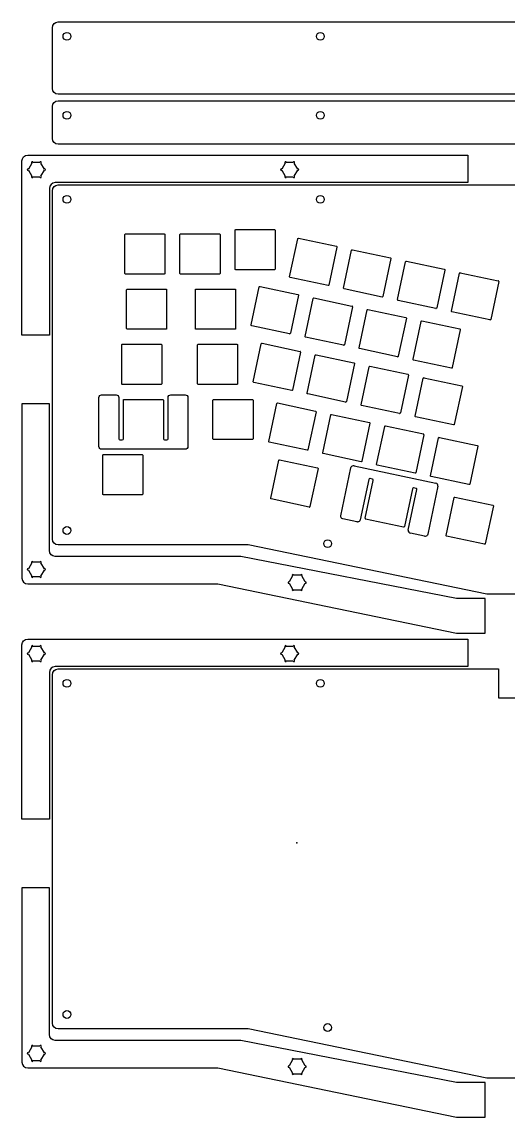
# Model space of a CAD drawing. Header units: centimetres. Extents: x -9.5 to 28.5, y -9.5 to 28.4.
# Drawn here: x -9.5 to 7.3, y -9.48 to 28.36 of the extents above; entities that cross this region are included whole.
import ezdxf

# ---------------------------------------------------------------- set-up
doc = ezdxf.new("R2010")
doc.units = ezdxf.units.CM
doc.header["$MEASUREMENT"] = 0
doc.layers.add('arisu_lopro_case_P2 v4_arisu_lopro_case_P2_ponoko', color=7, linetype='Continuous')

msp = doc.modelspace()

# ---------------------------------------------------------------- linework, layer by layer
at = {"layer": 'arisu_lopro_case_P2 v4_arisu_lopro_case_P2_ponoko'}
for p, q in [((-8.444, 26.056), (-8.444, 28.156)), ((-8.244, 28.356), (27.265, 28.356)), ((27.265, 25.856), (-8.244, 25.856)), ((-8.444, 24.331), (-8.444, 25.431)), ((-8.244, 25.631), (27.265, 25.631)), ((27.265, 24.131), (-8.244, 24.131)), ((-9.499, 17.536), (-9.499, 23.553)), ((-9.299, 23.753), (5.91, 23.753)), ((-9.156, 23.482), (-9.276, 23.275)), ((-8.88, 23.503), (-9.119, 23.503)), ((-8.723, 23.275), (-8.843, 23.482)), ((-0.403, 23.482), (-0.522, 23.275)), ((-0.127, 23.503), (-0.365, 23.503)), ((0.03, 23.275), (-0.089, 23.482)), ((5.91, 23.753), (5.91, 22.803)), ((-9.276, 23.232), (-9.156, 23.025)), ((-8.843, 23.025), (-8.723, 23.232)), ((-0.522, 23.232), (-0.403, 23.025)), ((-0.089, 23.025), (0.03, 23.232)), ((-9.119, 23.003), (-8.88, 23.003)), ((5.91, 22.803), (-8.35, 22.803)), ((-8.244, 22.725), (27.265, 22.725)), ((-0.365, 23.003), (-0.127, 23.003)), ((-8.55, 22.603), (-8.55, 17.536)), ((-8.444, 10.489), (-8.444, 22.525)), ((-5.944, 19.668), (-5.944, 21.008)), ((-5.921, 21.03), (-4.581, 21.03)), ((-4.559, 21.008), (-4.559, 19.668)), ((-4.039, 19.668), (-4.039, 21.008)), ((-4.016, 21.03), (-2.676, 21.03)), ((-2.654, 21.008), (-2.654, 19.668)), ((-2.134, 19.818), (-2.134, 21.158)), ((-2.111, 21.18), (-0.771, 21.18)), ((-0.749, 21.158), (-0.749, 19.818)), ((-0.249, 19.554), (0.03, 20.865)), ((0.056, 20.882), (1.367, 20.604)), ((1.384, 20.577), (1.106, 19.266)), ((1.615, 19.158), (1.893, 20.469)), ((1.92, 20.486), (3.231, 20.208)), ((3.248, 20.181), (2.969, 18.87)), ((3.478, 18.762), (3.757, 20.073)), ((3.783, 20.09), (5.094, 19.812)), ((-0.771, 19.795), (-2.111, 19.795)), ((5.111, 19.785), (4.833, 18.474)), ((5.341, 18.366), (5.62, 19.677)), ((5.647, 19.694), (6.957, 19.416)), ((-4.581, 19.645), (-5.921, 19.645)), ((-2.676, 19.645), (-4.016, 19.645)), ((1.079, 19.249), (-0.231, 19.528)), ((6.975, 19.389), (6.696, 18.078)), ((-5.884, 17.763), (-5.884, 19.103)), ((-5.861, 19.125), (-4.521, 19.125)), ((-4.499, 19.103), (-4.499, 17.763)), ((-3.503, 17.763), (-3.503, 19.103)), ((-3.48, 19.125), (-2.14, 19.125)), ((-2.118, 19.103), (-2.118, 17.763)), ((-1.577, 17.889), (-1.298, 19.2)), ((-1.271, 19.217), (0.039, 18.938)), ((2.943, 18.853), (1.632, 19.132)), ((0.057, 18.912), (-0.222, 17.601)), ((0.287, 17.493), (0.565, 18.804)), ((0.592, 18.821), (1.903, 18.542)), ((4.806, 18.457), (3.495, 18.736)), ((1.92, 18.516), (1.642, 17.205)), ((2.15, 17.097), (2.429, 18.408)), ((2.455, 18.425), (3.766, 18.146)), ((6.669, 18.061), (5.359, 18.339)), ((-0.249, 17.584), (-1.559, 17.862)), ((3.783, 18.12), (3.505, 16.809)), ((4.014, 16.701), (4.292, 18.012)), ((4.319, 18.029), (5.63, 17.75)), ((-8.55, 17.536), (-9.499, 17.536)), ((-4.521, 17.74), (-5.861, 17.74)), ((-2.14, 17.74), (-3.48, 17.74)), ((1.615, 17.188), (0.304, 17.466)), ((5.647, 17.724), (5.368, 16.413)), ((-6.052, 15.858), (-6.052, 17.198)), ((-6.03, 17.22), (-4.69, 17.22)), ((-4.667, 17.198), (-4.667, 15.858)), ((-3.433, 15.858), (-3.433, 17.198)), ((-3.41, 17.22), (-2.07, 17.22)), ((-2.048, 17.198), (-2.048, 15.858)), ((-1.507, 15.927), (-1.228, 17.237)), ((-1.202, 17.255), (0.109, 16.976)), ((3.478, 16.792), (2.167, 17.07)), ((0.127, 16.949), (-0.152, 15.639)), ((0.357, 15.531), (0.635, 16.841)), ((0.662, 16.859), (1.973, 16.58)), ((5.342, 16.396), (4.031, 16.674)), ((1.99, 16.553), (1.711, 15.243)), ((2.22, 15.134), (2.499, 16.445)), ((2.525, 16.463), (3.836, 16.184)), ((-0.179, 15.621), (-1.489, 15.9)), ((3.853, 16.157), (3.575, 14.847)), ((4.083, 14.738), (4.362, 16.049)), ((4.389, 16.066), (5.699, 15.788)), ((-4.69, 15.835), (-6.03, 15.835)), ((-2.07, 15.835), (-3.41, 15.835)), ((5.717, 15.761), (5.438, 14.45)), ((-9.499, 15.161), (-9.499, 9.143)), ((-8.55, 15.161), (-9.499, 15.161)), ((-8.55, 10.093), (-8.55, 15.161)), ((-6.837, 13.687), (-6.837, 15.381)), ((-6.745, 15.474), (-6.245, 15.474)), ((-6.152, 15.381), (-6.152, 13.953)), ((-5.993, 13.953), (-5.993, 15.293)), ((-5.971, 15.315), (-4.631, 15.315)), ((-4.608, 15.293), (-4.608, 13.953)), ((-4.449, 13.953), (-4.449, 15.381)), ((-4.357, 15.474), (-3.857, 15.474)), ((-3.764, 15.381), (-3.764, 13.687)), ((-2.898, 13.953), (-2.898, 15.293)), ((-2.875, 15.315), (-1.535, 15.315)), ((-1.513, 15.293), (-1.513, 13.953)), ((-0.971, 13.865), (-0.693, 15.176)), ((-0.666, 15.193), (0.645, 14.915)), ((1.685, 15.225), (0.374, 15.504)), ((0.662, 14.888), (0.384, 13.577)), ((0.892, 13.469), (1.171, 14.78)), ((1.197, 14.797), (2.508, 14.519)), ((3.548, 14.829), (2.237, 15.108)), ((2.525, 14.492), (2.247, 13.181)), ((2.756, 13.073), (3.034, 14.384)), ((3.061, 14.401), (4.372, 14.123)), ((5.411, 14.433), (4.101, 14.712)), ((4.389, 14.096), (4.11, 12.785)), ((4.924, 14.005), (6.235, 13.726)), ((-6.115, 13.915), (-6.031, 13.915)), ((-4.571, 13.915), (-4.487, 13.915)), ((-1.535, 13.93), (-2.875, 13.93)), ((0.357, 13.56), (-0.954, 13.839)), ((4.619, 12.677), (4.897, 13.988)), ((6.252, 13.7), (5.974, 12.389)), ((-3.857, 13.595), (-6.745, 13.595)), ((-6.707, 12.048), (-6.707, 13.388)), ((-6.684, 13.41), (-5.344, 13.41)), ((-5.322, 13.388), (-5.322, 12.048)), ((2.22, 13.164), (0.909, 13.442)), ((-0.901, 11.903), (-0.623, 13.214)), ((-0.596, 13.231), (0.715, 12.952)), ((0.732, 12.926), (0.453, 11.615)), ((1.516, 11.299), (1.868, 12.956)), ((1.978, 13.027), (4.802, 12.426)), ((4.084, 12.768), (2.773, 13.046)), ((2.483, 12.553), (2.186, 11.156)), ((2.359, 11.21), (2.638, 12.52)), ((2.609, 12.565), (2.527, 12.582)), ((5.947, 12.372), (4.636, 12.65)), ((3.993, 12.232), (3.714, 10.922)), ((3.851, 10.802), (4.148, 12.199)), ((4.119, 12.244), (4.037, 12.261)), ((4.873, 12.317), (4.521, 10.66)), ((-5.344, 12.025), (-6.684, 12.025)), ((0.427, 11.598), (-0.884, 11.876)), ((5.155, 10.616), (5.433, 11.926)), ((5.46, 11.944), (6.771, 11.665)), ((6.788, 11.638), (6.509, 10.328)), ((2.076, 11.085), (1.587, 11.189)), ((2.095, 11.083), (2.095, 11.083)), ((3.688, 10.904), (2.377, 11.183)), ((4.411, 10.589), (3.922, 10.692)), ((-1.68, 10.289), (-8.244, 10.289)), ((6.566, 8.589), (-1.68, 10.289)), ((6.483, 10.31), (5.172, 10.589)), ((-1.936, 9.893), (-8.35, 9.893)), ((5.51, 8.441), (-1.936, 9.893)), ((-9.156, 9.672), (-9.276, 9.464)), ((-8.88, 9.693), (-9.119, 9.693)), ((-8.723, 9.464), (-8.843, 9.672)), ((-9.276, 9.422), (-9.156, 9.214)), ((-9.119, 9.193), (-8.88, 9.193)), ((-8.843, 9.214), (-8.723, 9.422)), ((-0.146, 9.218), (-0.266, 9.01)), ((0.13, 9.239), (-0.109, 9.239)), ((0.287, 9.01), (0.167, 9.218)), ((-9.299, 8.943), (-2.736, 8.943)), ((-2.736, 8.943), (5.51, 7.243)), ((-0.266, 8.968), (-0.146, 8.76)), ((-0.109, 8.739), (0.13, 8.739)), ((0.167, 8.76), (0.287, 8.968)), ((6.51, 8.441), (5.51, 8.441)), ((6.51, 7.243), (6.51, 8.441)), ((8.566, 8.589), (6.566, 8.589)), ((5.51, 7.243), (6.51, 7.243)), ((-9.499, 0.817), (-9.499, 6.835)), ((-9.299, 7.035), (5.91, 7.035)), ((5.91, 7.035), (5.91, 6.085)), ((-9.156, 6.764), (-9.276, 6.557)), ((-9.276, 6.514), (-9.156, 6.307)), ((-8.88, 6.785), (-9.119, 6.785)), ((-8.723, 6.557), (-8.843, 6.764)), ((-8.843, 6.307), (-8.723, 6.514)), ((-0.403, 6.764), (-0.522, 6.557)), ((-0.522, 6.514), (-0.403, 6.307)), ((-0.127, 6.785), (-0.365, 6.785)), ((0.03, 6.557), (-0.089, 6.764)), ((-0.089, 6.307), (0.03, 6.514)), ((-9.119, 6.285), (-8.88, 6.285)), ((5.91, 6.085), (-8.35, 6.085)), ((-0.365, 6.285), (-0.127, 6.285)), ((-8.55, 5.885), (-8.55, 0.817)), ((-8.444, -6.229), (-8.444, 5.807)), ((-8.244, 6.007), (6.966, 6.007)), ((6.966, 6.007), (6.966, 5.007)), ((6.966, 5.007), (8.166, 5.007)), ((-8.55, 0.817), (-9.499, 0.817)), ((-9.499, -1.557), (-9.499, -7.575)), ((-8.55, -1.557), (-9.499, -1.557)), ((-8.55, -6.625), (-8.55, -1.557)), ((-1.68, -6.429), (-8.244, -6.429)), ((6.566, -8.129), (-1.68, -6.429)), ((-9.156, -7.047), (-9.276, -7.254)), ((-8.88, -7.025), (-9.119, -7.025)), ((-8.723, -7.254), (-8.843, -7.047)), ((-1.936, -6.825), (-8.35, -6.825)), ((5.51, -8.277), (-1.936, -6.825)), ((-9.276, -7.297), (-9.156, -7.504)), ((-9.119, -7.525), (-8.88, -7.525)), ((-8.843, -7.504), (-8.723, -7.297)), ((-0.146, -7.5), (-0.266, -7.708)), ((0.13, -7.479), (-0.109, -7.479)), ((0.287, -7.708), (0.167, -7.5)), ((-9.299, -7.775), (-2.736, -7.775)), ((-2.736, -7.775), (5.51, -9.475)), ((-0.266, -7.75), (-0.146, -7.958)), ((0.167, -7.958), (0.287, -7.75)), ((-0.109, -7.979), (0.13, -7.979)), ((6.51, -8.277), (5.51, -8.277)), ((6.51, -9.475), (6.51, -8.277)), ((8.566, -8.129), (6.566, -8.129)), ((5.51, -9.475), (6.51, -9.475))]:
    msp.add_line(p, q, dxfattribs=at)
for centre, major_axis, ratio, start_param, end_param in [((6.95, 19.389), (0.0155, 0.0232), 0.890365, 5.917113, 6.626308), ((6.948, 19.393), (0.0263, 0.0046), 0.909501, 5.932123, 6.655042), ((1.081, 19.26), (0.0158, -0.0043), 0.688153, 4.793, 5.086128), ((1.896, 18.517), (0.0143, 0.023), 0.904441, 5.882833, 6.601079), ((2.944, 18.864), (0.0158, -0.0043), 0.688153, 4.793, 5.086128), ((3.504, 18.758), (0.0265, 0.0034), 0.91025, 2.829837, 3.552719), ((3.502, 18.761), (0.0144, 0.0222), 0.916595, 2.753393, 3.480305), ((1.894, 18.52), (0.0268, 0.0041), 0.903545, 5.954516, 6.671758), ((4.808, 18.468), (0.0158, -0.0043), 0.688153, 4.793, 5.086128), ((6.671, 18.072), (0.0158, -0.0043), 0.688153, 4.793, 5.086128), ((-0.247, 17.595), (0.0158, -0.0043), 0.688153, 4.793, 5.086128), ((1.616, 17.199), (0.0158, -0.0043), 0.688153, 4.793, 5.086128), ((0.103, 16.951), (0.0138, 0.0221), 0.923706, 5.878982, 6.610581), ((0.1, 16.954), (0.0265, 0.0034), 0.91025, 5.971429, 6.694311), ((3.48, 16.803), (0.0158, -0.0043), 0.688153, 4.793, 5.086128), ((5.343, 16.407), (0.0158, -0.0043), 0.688153, 4.793, 5.086128), ((3.829, 16.158), (0.0155, 0.0223), 0.902281, 5.930509, 6.648395), ((3.827, 16.161), (0.0263, 0.0046), 0.909501, 5.932123, 6.655042), ((-0.18, 15.659), (-0.0123, 0.0376), 0.708283, 2.753017, 2.914002), ((1.686, 15.236), (0.0158, -0.0043), 0.688153, 4.793, 5.086128), ((3.55, 14.84), (0.0158, -0.0043), 0.688153, 4.793, 5.086128), ((5.413, 14.444), (0.0158, -0.0043), 0.688153, 4.793, 5.086128), ((4.364, 14.097), (0.0155, 0.0223), 0.902281, 5.930509, 6.648395), ((4.363, 14.1), (0.0263, 0.0046), 0.909501, 5.932123, 6.655042), ((0.358, 13.571), (0.0158, -0.0043), 0.688153, 4.793, 5.086128), ((2.222, 13.175), (0.0158, -0.0043), 0.688153, 4.793, 5.086128), ((4.085, 12.779), (0.0158, -0.0043), 0.688153, 4.793, 5.086128), ((4.772, 12.32), (0.0632, 0.0918), 0.904768, 5.925066, 6.642736), ((4.764, 12.333), (0.11, 0.02), 0.903662, 5.926348, 6.643724), ((5.949, 12.383), (0.0158, -0.0043), 0.688153, 4.793, 5.086128), ((0.428, 11.609), (0.0158, -0.0043), 0.688153, 4.793, 5.086128), ((2.09, 11.147), (0.0756, -0.0155), 0.826119, 4.702126, 4.955242), ((2.386, 11.206), (0.0268, 0.0041), 0.903545, 2.812923, 3.530166), ((2.384, 11.208), (0.0144, 0.0222), 0.916595, 2.753393, 3.480305), ((3.96, 10.786), (0.11, 0.02), 0.903662, 2.784755, 3.502131), ((3.952, 10.798), (0.0627, 0.0916), 0.906539, 2.780725, 3.499549), ((4.428, 10.636), (0.0677, -0.0043), 0.72781, 4.512398, 4.800061), ((6.481, 10.348), (-0.0123, 0.0376), 0.708283, 2.753017, 2.914002)]:
    msp.add_ellipse(centre, major_axis=major_axis, ratio=ratio, start_param=start_param, end_param=end_param, dxfattribs=at)
for points in [[(-8.444, 28.156), (-8.444, 28.267), (-8.354, 28.356), (-8.244, 28.356)], [(-8.079, 27.856), (-8.079, 27.93), (-8.018, 27.991), (-7.944, 27.991)], [(-7.944, 27.721), (-8.018, 27.721), (-8.079, 27.782), (-8.079, 27.856)], [(-7.944, 27.991), (-7.87, 27.991), (-7.809, 27.93), (-7.809, 27.856)], [(-7.809, 27.856), (-7.809, 27.782), (-7.87, 27.721), (-7.944, 27.721)], [(0.675, 27.856), (0.675, 27.93), (0.735, 27.991), (0.81, 27.991)], [(0.81, 27.721), (0.735, 27.721), (0.675, 27.782), (0.675, 27.856)], [(0.81, 27.991), (0.884, 27.991), (0.945, 27.93), (0.945, 27.856)], [(0.945, 27.856), (0.945, 27.782), (0.884, 27.721), (0.81, 27.721)], [(-8.244, 25.856), (-8.354, 25.856), (-8.444, 25.946), (-8.444, 26.056)], [(-8.444, 25.431), (-8.444, 25.542), (-8.354, 25.631), (-8.244, 25.631)], [(-8.079, 25.131), (-8.079, 25.205), (-8.018, 25.266), (-7.944, 25.266)], [(-7.944, 24.996), (-8.018, 24.996), (-8.079, 25.057), (-8.079, 25.131)], [(-7.944, 25.266), (-7.87, 25.266), (-7.809, 25.205), (-7.809, 25.131)], [(-7.809, 25.131), (-7.809, 25.057), (-7.87, 24.996), (-7.944, 24.996)], [(0.675, 25.131), (0.675, 25.205), (0.735, 25.266), (0.81, 25.266)], [(0.81, 24.996), (0.735, 24.996), (0.675, 25.057), (0.675, 25.131)], [(0.81, 25.266), (0.884, 25.266), (0.945, 25.205), (0.945, 25.131)], [(0.945, 25.131), (0.945, 25.057), (0.884, 24.996), (0.81, 24.996)], [(-8.244, 24.131), (-8.354, 24.131), (-8.444, 24.221), (-8.444, 24.331)], [(-9.499, 23.553), (-9.499, 23.664), (-9.41, 23.753), (-9.299, 23.753)], [(-8.711, 23.278), (-8.715, 23.278), (-8.719, 23.277), (-8.723, 23.275)], [(0.043, 23.278), (0.038, 23.278), (0.034, 23.277), (0.03, 23.275)], [(-8.35, 22.803), (-8.46, 22.803), (-8.55, 22.714), (-8.55, 22.603)], [(-8.444, 22.525), (-8.444, 22.635), (-8.354, 22.725), (-8.244, 22.725)], [(-8.079, 22.225), (-8.079, 22.299), (-8.018, 22.36), (-7.944, 22.36)], [(-7.944, 22.36), (-7.87, 22.36), (-7.809, 22.299), (-7.809, 22.225)], [(0.675, 22.225), (0.675, 22.299), (0.735, 22.36), (0.81, 22.36)], [(0.81, 22.36), (0.884, 22.36), (0.945, 22.299), (0.945, 22.225)], [(-7.944, 22.09), (-8.018, 22.09), (-8.079, 22.151), (-8.079, 22.225)], [(-7.809, 22.225), (-7.809, 22.151), (-7.87, 22.09), (-7.944, 22.09)], [(0.81, 22.09), (0.735, 22.09), (0.675, 22.151), (0.675, 22.225)], [(0.945, 22.225), (0.945, 22.151), (0.884, 22.09), (0.81, 22.09)], [(-5.944, 21.008), (-5.944, 21.02), (-5.934, 21.03), (-5.921, 21.03)], [(-4.581, 21.03), (-4.569, 21.03), (-4.559, 21.02), (-4.559, 21.008)], [(-4.039, 21.008), (-4.039, 21.02), (-4.029, 21.03), (-4.016, 21.03)], [(-2.676, 21.03), (-2.664, 21.03), (-2.654, 21.02), (-2.654, 21.008)], [(-2.134, 21.158), (-2.134, 21.17), (-2.124, 21.18), (-2.111, 21.18)], [(-0.771, 21.18), (-0.759, 21.18), (-0.749, 21.17), (-0.749, 21.158)], [(1.367, 20.604), (1.379, 20.601), (1.387, 20.589), (1.384, 20.577)], [(3.231, 20.208), (3.243, 20.205), (3.25, 20.193), (3.248, 20.181)], [(-2.111, 19.795), (-2.124, 19.795), (-2.134, 19.805), (-2.134, 19.818)], [(-0.749, 19.818), (-0.749, 19.805), (-0.759, 19.795), (-0.771, 19.795)], [(5.094, 19.812), (5.106, 19.809), (5.114, 19.797), (5.111, 19.785)], [(-5.921, 19.645), (-5.934, 19.645), (-5.944, 19.655), (-5.944, 19.668)], [(-4.559, 19.668), (-4.559, 19.655), (-4.569, 19.645), (-4.581, 19.645)], [(-4.016, 19.645), (-4.029, 19.645), (-4.039, 19.655), (-4.039, 19.668)], [(-2.654, 19.668), (-2.654, 19.655), (-2.664, 19.645), (-2.676, 19.645)], [(-0.231, 19.528), (-0.244, 19.53), (-0.251, 19.542), (-0.249, 19.554)], [(-5.884, 19.103), (-5.884, 19.115), (-5.874, 19.125), (-5.861, 19.125)], [(-4.521, 19.125), (-4.509, 19.125), (-4.499, 19.115), (-4.499, 19.103)], [(-3.503, 19.103), (-3.503, 19.115), (-3.493, 19.125), (-3.48, 19.125)], [(-2.14, 19.125), (-2.128, 19.125), (-2.118, 19.115), (-2.118, 19.103)], [(0.039, 18.938), (0.052, 18.936), (0.059, 18.924), (0.057, 18.912)], [(1.106, 19.266), (1.104, 19.256), (1.094, 19.249), (1.084, 19.249)], [(1.632, 19.132), (1.62, 19.134), (1.612, 19.146), (1.615, 19.158)], [(2.969, 18.87), (2.967, 18.86), (2.958, 18.853), (2.947, 18.853)], [(4.833, 18.474), (4.83, 18.464), (4.821, 18.456), (4.811, 18.456)], [(5.359, 18.339), (5.346, 18.342), (5.339, 18.354), (5.341, 18.366)], [(-1.559, 17.862), (-1.571, 17.865), (-1.579, 17.877), (-1.577, 17.889)], [(3.766, 18.146), (3.778, 18.144), (3.786, 18.132), (3.783, 18.12)], [(6.696, 18.078), (6.694, 18.068), (6.685, 18.06), (6.674, 18.06)], [(-5.861, 17.74), (-5.874, 17.74), (-5.884, 17.75), (-5.884, 17.763)], [(-4.499, 17.763), (-4.499, 17.75), (-4.509, 17.74), (-4.521, 17.74)], [(-3.48, 17.74), (-3.493, 17.74), (-3.503, 17.75), (-3.503, 17.763)], [(-2.118, 17.763), (-2.118, 17.75), (-2.128, 17.74), (-2.14, 17.74)], [(-0.222, 17.601), (-0.224, 17.591), (-0.233, 17.583), (-0.244, 17.583)], [(0.304, 17.466), (0.292, 17.469), (0.284, 17.481), (0.287, 17.493)], [(5.63, 17.75), (5.642, 17.748), (5.649, 17.736), (5.647, 17.724)], [(-6.052, 17.198), (-6.052, 17.21), (-6.042, 17.22), (-6.03, 17.22)], [(-4.69, 17.22), (-4.677, 17.22), (-4.667, 17.21), (-4.667, 17.198)], [(-3.433, 17.198), (-3.433, 17.21), (-3.423, 17.22), (-3.41, 17.22)], [(-2.07, 17.22), (-2.058, 17.22), (-2.048, 17.21), (-2.048, 17.198)], [(1.642, 17.205), (1.639, 17.195), (1.63, 17.187), (1.62, 17.187)], [(2.167, 17.07), (2.155, 17.073), (2.148, 17.085), (2.15, 17.097)], [(3.505, 16.809), (3.503, 16.799), (3.493, 16.791), (3.483, 16.791)], [(4.031, 16.674), (4.019, 16.677), (4.011, 16.689), (4.014, 16.701)], [(1.973, 16.58), (1.985, 16.577), (1.992, 16.565), (1.99, 16.553)], [(5.368, 16.413), (5.366, 16.403), (5.357, 16.395), (5.346, 16.395)], [(-1.489, 15.9), (-1.502, 15.903), (-1.509, 15.915), (-1.507, 15.927)], [(-6.03, 15.835), (-6.042, 15.835), (-6.052, 15.845), (-6.052, 15.858)], [(-4.667, 15.858), (-4.667, 15.845), (-4.677, 15.835), (-4.69, 15.835)], [(-3.41, 15.835), (-3.423, 15.835), (-3.433, 15.845), (-3.433, 15.858)], [(-2.048, 15.858), (-2.048, 15.845), (-2.058, 15.835), (-2.07, 15.835)], [(-0.152, 15.639), (-0.154, 15.628), (-0.164, 15.621), (-0.174, 15.621)], [(5.699, 15.788), (5.711, 15.785), (5.719, 15.773), (5.717, 15.761)], [(-6.837, 15.381), (-6.837, 15.432), (-6.796, 15.474), (-6.745, 15.474)], [(-6.245, 15.474), (-6.194, 15.474), (-6.152, 15.432), (-6.152, 15.381)], [(-5.993, 15.293), (-5.993, 15.305), (-5.983, 15.315), (-5.971, 15.315)], [(-4.631, 15.315), (-4.618, 15.315), (-4.608, 15.305), (-4.608, 15.293)], [(-4.449, 15.381), (-4.449, 15.432), (-4.408, 15.474), (-4.357, 15.474)], [(-3.857, 15.474), (-3.806, 15.474), (-3.764, 15.432), (-3.764, 15.381)], [(-2.898, 15.293), (-2.898, 15.305), (-2.888, 15.315), (-2.875, 15.315)], [(-1.535, 15.315), (-1.523, 15.315), (-1.513, 15.305), (-1.513, 15.293)], [(1.711, 15.243), (1.709, 15.232), (1.7, 15.225), (1.689, 15.225)], [(2.237, 15.108), (2.225, 15.11), (2.217, 15.122), (2.22, 15.134)], [(0.645, 14.915), (0.657, 14.912), (0.665, 14.9), (0.662, 14.888)], [(3.575, 14.847), (3.572, 14.836), (3.563, 14.829), (3.553, 14.829)], [(2.508, 14.519), (2.52, 14.516), (2.528, 14.504), (2.525, 14.492)], [(4.101, 14.712), (4.088, 14.714), (4.081, 14.726), (4.083, 14.738)], [(5.438, 14.45), (5.436, 14.44), (5.427, 14.433), (5.416, 14.433)], [(-6.745, 13.595), (-6.796, 13.595), (-6.837, 13.636), (-6.837, 13.687)], [(-6.152, 13.953), (-6.152, 13.932), (-6.135, 13.915), (-6.115, 13.915)], [(-6.031, 13.915), (-6.01, 13.915), (-5.993, 13.932), (-5.993, 13.953)], [(-4.608, 13.953), (-4.608, 13.932), (-4.591, 13.915), (-4.571, 13.915)], [(-4.487, 13.915), (-4.466, 13.915), (-4.449, 13.932), (-4.449, 13.953)], [(-3.764, 13.687), (-3.764, 13.636), (-3.806, 13.595), (-3.857, 13.595)], [(-2.875, 13.93), (-2.888, 13.93), (-2.898, 13.94), (-2.898, 13.953)], [(-1.513, 13.953), (-1.513, 13.94), (-1.523, 13.93), (-1.535, 13.93)], [(-0.954, 13.839), (-0.966, 13.841), (-0.974, 13.853), (-0.971, 13.865)], [(6.235, 13.726), (6.247, 13.724), (6.255, 13.712), (6.252, 13.7)], [(-6.707, 13.388), (-6.707, 13.4), (-6.697, 13.41), (-6.684, 13.41)], [(-5.344, 13.41), (-5.332, 13.41), (-5.322, 13.4), (-5.322, 13.388)], [(0.384, 13.577), (0.381, 13.567), (0.372, 13.559), (0.362, 13.559)], [(0.909, 13.442), (0.897, 13.445), (0.89, 13.457), (0.892, 13.469)], [(0.715, 12.952), (0.727, 12.95), (0.734, 12.938), (0.732, 12.926)], [(2.247, 13.181), (2.245, 13.171), (2.235, 13.163), (2.225, 13.163)], [(2.773, 13.046), (2.761, 13.049), (2.753, 13.061), (2.756, 13.073)], [(2.638, 12.52), (2.642, 12.541), (2.629, 12.561), (2.609, 12.565)], [(4.11, 12.785), (4.108, 12.775), (4.099, 12.767), (4.088, 12.767)], [(4.636, 12.65), (4.624, 12.653), (4.616, 12.665), (4.619, 12.677)], [(5.974, 12.389), (5.971, 12.379), (5.962, 12.371), (5.952, 12.371)], [(-6.684, 12.025), (-6.697, 12.025), (-6.707, 12.035), (-6.707, 12.048)], [(-5.322, 12.048), (-5.322, 12.035), (-5.332, 12.025), (-5.344, 12.025)], [(-0.884, 11.876), (-0.896, 11.879), (-0.904, 11.891), (-0.901, 11.903)], [(0.453, 11.615), (0.451, 11.605), (0.442, 11.597), (0.431, 11.597)], [(6.771, 11.665), (6.783, 11.662), (6.79, 11.651), (6.788, 11.638)], [(1.587, 11.189), (1.537, 11.199), (1.505, 11.249), (1.516, 11.299)], [(2.186, 11.156), (2.177, 11.114), (2.139, 11.083), (2.095, 11.083)], [(-8.079, 10.789), (-8.079, 10.863), (-8.018, 10.924), (-7.944, 10.924)], [(-7.944, 10.654), (-8.018, 10.654), (-8.079, 10.715), (-8.079, 10.789)], [(-7.944, 10.924), (-7.87, 10.924), (-7.809, 10.863), (-7.809, 10.789)], [(-7.809, 10.789), (-7.809, 10.715), (-7.87, 10.654), (-7.944, 10.654)], [(4.521, 10.66), (4.512, 10.617), (4.474, 10.586), (4.431, 10.586)], [(5.172, 10.589), (5.16, 10.592), (5.152, 10.603), (5.155, 10.616)], [(-8.244, 10.289), (-8.354, 10.289), (-8.444, 10.379), (-8.444, 10.489)], [(0.931, 10.335), (0.931, 10.409), (0.992, 10.47), (1.066, 10.47)], [(1.066, 10.2), (0.992, 10.2), (0.931, 10.261), (0.931, 10.335)], [(1.066, 10.47), (1.14, 10.47), (1.201, 10.409), (1.201, 10.335)], [(1.201, 10.335), (1.201, 10.261), (1.14, 10.2), (1.066, 10.2)], [(6.509, 10.328), (6.507, 10.317), (6.498, 10.31), (6.487, 10.31)], [(-8.35, 9.893), (-8.46, 9.893), (-8.55, 9.983), (-8.55, 10.093)], [(-8.711, 9.468), (-8.715, 9.468), (-8.719, 9.466), (-8.723, 9.464)], [(-9.499, 9.143), (-9.5, 9.032), (-9.41, 8.943), (-9.299, 8.943)], [(0.299, 9.014), (0.294, 9.014), (0.29, 9.012), (0.287, 9.01)], [(-9.499, 6.835), (-9.499, 6.946), (-9.41, 7.035), (-9.299, 7.035)], [(-8.711, 6.56), (-8.715, 6.56), (-8.719, 6.559), (-8.723, 6.557)], [(0.043, 6.56), (0.038, 6.56), (0.034, 6.559), (0.03, 6.557)], [(-8.35, 6.085), (-8.46, 6.085), (-8.55, 5.996), (-8.55, 5.885)], [(-8.444, 5.807), (-8.444, 5.917), (-8.354, 6.007), (-8.244, 6.007)], [(-8.079, 5.507), (-8.079, 5.581), (-8.018, 5.642), (-7.944, 5.642)], [(-7.944, 5.372), (-8.018, 5.372), (-8.079, 5.432), (-8.079, 5.507)], [(-7.944, 5.642), (-7.87, 5.642), (-7.809, 5.581), (-7.809, 5.507)], [(-7.809, 5.507), (-7.809, 5.432), (-7.87, 5.372), (-7.944, 5.372)], [(0.675, 5.507), (0.675, 5.581), (0.735, 5.642), (0.81, 5.642)], [(0.81, 5.372), (0.735, 5.372), (0.675, 5.432), (0.675, 5.507)], [(0.81, 5.642), (0.884, 5.642), (0.945, 5.581), (0.945, 5.507)], [(0.945, 5.507), (0.945, 5.432), (0.884, 5.372), (0.81, 5.372)], [(-8.079, -5.929), (-8.079, -5.855), (-8.018, -5.794), (-7.944, -5.794)], [(-7.944, -6.064), (-8.018, -6.064), (-8.079, -6.003), (-8.079, -5.929)], [(-7.944, -5.794), (-7.87, -5.794), (-7.809, -5.855), (-7.809, -5.929)], [(-7.809, -5.929), (-7.809, -6.003), (-7.87, -6.064), (-7.944, -6.064)], [(-8.244, -6.429), (-8.354, -6.429), (-8.444, -6.339), (-8.444, -6.229)], [(0.931, -6.383), (0.931, -6.309), (0.992, -6.248), (1.066, -6.248)], [(1.066, -6.518), (0.992, -6.518), (0.931, -6.457), (0.931, -6.383)], [(1.066, -6.248), (1.14, -6.248), (1.201, -6.309), (1.201, -6.383)], [(1.201, -6.383), (1.201, -6.457), (1.14, -6.518), (1.066, -6.518)], [(-8.35, -6.825), (-8.46, -6.825), (-8.55, -6.736), (-8.55, -6.625)], [(-8.711, -7.25), (-8.715, -7.25), (-8.719, -7.252), (-8.723, -7.254)], [(-9.499, -7.575), (-9.5, -7.686), (-9.41, -7.775), (-9.299, -7.775)], [(0.299, -7.704), (0.294, -7.704), (0.29, -7.706), (0.287, -7.708)]]:
    msp.add_open_spline(points, degree=3, dxfattribs=at)
for points, knots in [([(-9.119, 23.503), (-9.119, 23.517), (-9.13, 23.528), (-9.158, 23.528), (-9.169, 23.517), (-9.169, 23.503), (-9.169, 23.494), (-9.164, 23.486), (-9.156, 23.482)], [6, 6, 6, 6, 7, 7, 8, 8, 8, 9, 9, 9, 9]), ([(-8.843, 23.482), (-8.835, 23.486), (-8.83, 23.494), (-8.83, 23.503), (-8.83, 23.517), (-8.841, 23.528), (-8.855, 23.528), (-8.869, 23.528), (-8.88, 23.517), (-8.88, 23.503)], [2, 2, 2, 2, 3, 3, 3, 4, 4, 4, 5, 5, 5, 5]), ([(-0.365, 23.503), (-0.365, 23.517), (-0.377, 23.528), (-0.404, 23.528), (-0.415, 23.517), (-0.415, 23.503), (-0.415, 23.494), (-0.41, 23.486), (-0.403, 23.482)], [6, 6, 6, 6, 7, 7, 8, 8, 8, 9, 9, 9, 9]), ([(-0.089, 23.482), (-0.082, 23.486), (-0.077, 23.494), (-0.077, 23.503), (-0.077, 23.517), (-0.088, 23.528), (-0.102, 23.528), (-0.115, 23.528), (-0.127, 23.517), (-0.127, 23.503)], [2, 2, 2, 2, 3, 3, 3, 4, 4, 4, 5, 5, 5, 5]), ([(-9.276, 23.275), (-9.28, 23.277), (-9.284, 23.278), (-9.288, 23.278), (-9.302, 23.278), (-9.313, 23.267), (-9.313, 23.253), (-9.313, 23.24), (-9.302, 23.228), (-9.288, 23.228), (-9.284, 23.228), (-9.28, 23.23), (-9.276, 23.232)], [10, 10, 10, 10, 11, 11, 11, 12, 12, 12, 13, 13, 13, 14, 14, 14, 14]), ([(-8.723, 23.232), (-8.719, 23.23), (-8.715, 23.228), (-8.711, 23.228), (-8.697, 23.228), (-8.686, 23.24), (-8.686, 23.253), (-8.686, 23.267), (-8.697, 23.278), (-8.711, 23.278)], [23, 23, 23, 23, 24, 24, 24, 25, 25, 25, 26, 26, 26, 26]), ([(-0.522, 23.275), (-0.526, 23.277), (-0.53, 23.278), (-0.535, 23.278), (-0.548, 23.278), (-0.56, 23.267), (-0.56, 23.253), (-0.56, 23.24), (-0.548, 23.228), (-0.535, 23.228), (-0.53, 23.228), (-0.526, 23.23), (-0.522, 23.232)], [10, 10, 10, 10, 11, 11, 11, 12, 12, 12, 13, 13, 13, 14, 14, 14, 14]), ([(0.03, 23.232), (0.034, 23.23), (0.038, 23.228), (0.043, 23.228), (0.056, 23.228), (0.068, 23.24), (0.068, 23.253), (0.068, 23.267), (0.056, 23.278), (0.043, 23.278)], [23, 23, 23, 23, 24, 24, 24, 25, 25, 25, 26, 26, 26, 26]), ([(-9.156, 23.025), (-9.164, 23.02), (-9.169, 23.013), (-9.169, 23.003), (-9.169, 22.99), (-9.158, 22.978), (-9.13, 22.978), (-9.119, 22.99), (-9.119, 23.003)], [15, 15, 15, 15, 16, 16, 16, 17, 17, 18, 18, 18, 18]), ([(-8.88, 23.003), (-8.88, 22.99), (-8.869, 22.978), (-8.855, 22.978), (-8.841, 22.978), (-8.83, 22.99), (-8.83, 23.003), (-8.83, 23.013), (-8.835, 23.02), (-8.843, 23.025)], [19, 19, 19, 19, 20, 20, 20, 21, 21, 21, 22, 22, 22, 22]), ([(-0.403, 23.025), (-0.41, 23.02), (-0.415, 23.013), (-0.415, 23.003), (-0.415, 22.99), (-0.404, 22.978), (-0.377, 22.978), (-0.365, 22.99), (-0.365, 23.003)], [15, 15, 15, 15, 16, 16, 16, 17, 17, 18, 18, 18, 18]), ([(-0.127, 23.003), (-0.127, 22.99), (-0.115, 22.978), (-0.102, 22.978), (-0.088, 22.978), (-0.077, 22.99), (-0.077, 23.003), (-0.077, 23.013), (-0.082, 23.02), (-0.089, 23.025)], [19, 19, 19, 19, 20, 20, 20, 21, 21, 21, 22, 22, 22, 22]), ([(0.03, 20.865), (0.032, 20.875), (0.041, 20.883), (0.052, 20.883), (0.053, 20.883), (0.055, 20.883), (0.056, 20.882)], [4, 4, 4, 4, 5, 5, 5, 6, 6, 6, 6]), ([(1.893, 20.469), (1.895, 20.479), (1.905, 20.487), (1.915, 20.487), (1.917, 20.487), (1.918, 20.487), (1.92, 20.486)], [4, 4, 4, 4, 5, 5, 5, 6, 6, 6, 6]), ([(3.757, 20.073), (3.759, 20.083), (3.768, 20.091), (3.778, 20.091), (3.78, 20.091), (3.782, 20.091), (3.783, 20.09)], [5, 5, 5, 5, 6, 6, 6, 7, 7, 7, 7]), ([(5.62, 19.677), (5.622, 19.687), (5.631, 19.695), (5.642, 19.695), (5.643, 19.695), (5.645, 19.695), (5.647, 19.694)], [4, 4, 4, 4, 5, 5, 5, 6, 6, 6, 6]), ([(-1.298, 19.2), (-1.296, 19.21), (-1.287, 19.218), (-1.276, 19.218), (-1.274, 19.218), (-1.273, 19.217), (-1.271, 19.217)], [4, 4, 4, 4, 5, 5, 5, 6, 6, 6, 6]), ([(0.565, 18.804), (0.568, 18.814), (0.577, 18.821), (0.587, 18.821), (0.589, 18.821), (0.591, 18.821), (0.592, 18.821)], [4, 4, 4, 4, 5, 5, 5, 6, 6, 6, 6]), ([(2.429, 18.408), (2.431, 18.418), (2.44, 18.425), (2.451, 18.425), (2.452, 18.425), (2.454, 18.425), (2.455, 18.425)], [4, 4, 4, 4, 5, 5, 5, 6, 6, 6, 6]), ([(4.292, 18.012), (4.294, 18.022), (4.304, 18.029), (4.314, 18.029), (4.316, 18.029), (4.317, 18.029), (4.319, 18.029)], [4, 4, 4, 4, 5, 5, 5, 6, 6, 6, 6]), ([(-1.228, 17.237), (-1.226, 17.248), (-1.217, 17.255), (-1.206, 17.255), (-1.205, 17.255), (-1.203, 17.255), (-1.202, 17.255)], [4, 4, 4, 4, 5, 5, 5, 6, 6, 6, 6]), ([(0.635, 16.841), (0.637, 16.852), (0.647, 16.859), (0.657, 16.859), (0.659, 16.859), (0.66, 16.859), (0.662, 16.859)], [5, 5, 5, 5, 6, 6, 6, 7, 7, 7, 7]), ([(2.499, 16.445), (2.501, 16.456), (2.51, 16.463), (2.52, 16.463), (2.522, 16.463), (2.524, 16.463), (2.525, 16.463)], [4, 4, 4, 4, 5, 5, 5, 6, 6, 6, 6]), ([(4.362, 16.049), (4.364, 16.059), (4.373, 16.067), (4.384, 16.067), (4.385, 16.067), (4.387, 16.067), (4.389, 16.066)], [4, 4, 4, 4, 5, 5, 5, 6, 6, 6, 6]), ([(0.374, 15.504), (0.368, 15.505), (0.363, 15.509), (0.356, 15.519), (0.355, 15.525), (0.357, 15.531)], [2, 2, 2, 2, 3, 3, 4, 4, 4, 4]), ([(-0.693, 15.176), (-0.69, 15.186), (-0.681, 15.194), (-0.671, 15.194), (-0.669, 15.194), (-0.667, 15.194), (-0.666, 15.193)], [4, 4, 4, 4, 5, 5, 5, 6, 6, 6, 6]), ([(1.171, 14.78), (1.173, 14.79), (1.182, 14.798), (1.193, 14.798), (1.194, 14.798), (1.196, 14.798), (1.197, 14.797)], [4, 4, 4, 4, 5, 5, 5, 6, 6, 6, 6]), ([(3.034, 14.384), (3.036, 14.394), (3.046, 14.402), (3.056, 14.402), (3.058, 14.402), (3.059, 14.401), (3.061, 14.401)], [4, 4, 4, 4, 5, 5, 5, 6, 6, 6, 6]), ([(4.897, 13.988), (4.9, 13.998), (4.909, 14.006), (4.919, 14.006), (4.921, 14.006), (4.923, 14.005), (4.924, 14.005)], [4, 4, 4, 4, 5, 5, 5, 6, 6, 6, 6]), ([(-0.623, 13.214), (-0.621, 13.224), (-0.611, 13.231), (-0.601, 13.231), (-0.599, 13.231), (-0.598, 13.231), (-0.596, 13.231)], [4, 4, 4, 4, 5, 5, 5, 6, 6, 6, 6]), ([(1.868, 12.956), (1.877, 12.998), (1.915, 13.029), (1.958, 13.029), (1.965, 13.029), (1.971, 13.028), (1.978, 13.027)], [28, 28, 28, 28, 29, 29, 29, 30, 30, 30, 30]), ([(2.527, 12.582), (2.525, 12.583), (2.522, 12.583), (2.519, 12.583), (2.502, 12.583), (2.486, 12.571), (2.483, 12.553)], [19, 19, 19, 19, 20, 20, 20, 21, 21, 21, 21]), ([(4.037, 12.261), (4.035, 12.262), (4.032, 12.262), (4.029, 12.262), (4.012, 12.262), (3.996, 12.25), (3.993, 12.232)], [8, 8, 8, 8, 9, 9, 9, 10, 10, 10, 10]), ([(4.148, 12.199), (4.15, 12.209), (4.148, 12.219), (4.137, 12.236), (4.129, 12.242), (4.119, 12.244)], [5, 5, 5, 5, 6, 6, 7, 7, 7, 7]), ([(5.433, 11.926), (5.435, 11.937), (5.445, 11.944), (5.455, 11.944), (5.457, 11.944), (5.458, 11.944), (5.46, 11.944)], [4, 4, 4, 4, 5, 5, 5, 6, 6, 6, 6]), ([(3.714, 10.922), (3.712, 10.911), (3.703, 10.904), (3.692, 10.904), (3.691, 10.904), (3.689, 10.904), (3.688, 10.904)], [11, 11, 11, 11, 12, 12, 12, 13, 13, 13, 13]), ([(-9.276, 9.464), (-9.28, 9.466), (-9.284, 9.468), (-9.288, 9.468), (-9.302, 9.468), (-9.313, 9.457), (-9.313, 9.443), (-9.313, 9.429), (-9.302, 9.418), (-9.288, 9.418), (-9.284, 9.418), (-9.28, 9.419), (-9.276, 9.422)], [10, 10, 10, 10, 11, 11, 11, 12, 12, 12, 13, 13, 13, 14, 14, 14, 14]), ([(-9.119, 9.693), (-9.119, 9.707), (-9.13, 9.718), (-9.158, 9.718), (-9.169, 9.707), (-9.169, 9.693), (-9.169, 9.684), (-9.164, 9.676), (-9.156, 9.672)], [6, 6, 6, 6, 7, 7, 8, 8, 8, 9, 9, 9, 9]), ([(-8.843, 9.672), (-8.835, 9.676), (-8.83, 9.684), (-8.83, 9.693), (-8.83, 9.707), (-8.841, 9.718), (-8.855, 9.718), (-8.869, 9.718), (-8.88, 9.707), (-8.88, 9.693)], [2, 2, 2, 2, 3, 3, 3, 4, 4, 4, 5, 5, 5, 5]), ([(-8.723, 9.422), (-8.719, 9.419), (-8.715, 9.418), (-8.711, 9.418), (-8.697, 9.418), (-8.686, 9.429), (-8.686, 9.443), (-8.686, 9.457), (-8.697, 9.468), (-8.711, 9.468)], [23, 23, 23, 23, 24, 24, 24, 25, 25, 25, 26, 26, 26, 26]), ([(-9.156, 9.214), (-9.164, 9.21), (-9.169, 9.202), (-9.169, 9.193), (-9.169, 9.179), (-9.158, 9.168), (-9.13, 9.168), (-9.119, 9.179), (-9.119, 9.193)], [15, 15, 15, 15, 16, 16, 16, 17, 17, 18, 18, 18, 18]), ([(-8.88, 9.193), (-8.88, 9.179), (-8.869, 9.168), (-8.855, 9.168), (-8.841, 9.168), (-8.83, 9.179), (-8.83, 9.193), (-8.83, 9.202), (-8.835, 9.21), (-8.843, 9.214)], [19, 19, 19, 19, 20, 20, 20, 21, 21, 21, 22, 22, 22, 22]), ([(-0.109, 9.239), (-0.109, 9.253), (-0.12, 9.264), (-0.148, 9.264), (-0.159, 9.253), (-0.159, 9.239), (-0.159, 9.23), (-0.154, 9.222), (-0.146, 9.218)], [6, 6, 6, 6, 7, 7, 8, 8, 8, 9, 9, 9, 9]), ([(0.167, 9.218), (0.174, 9.222), (0.18, 9.23), (0.18, 9.239), (0.18, 9.253), (0.168, 9.264), (0.155, 9.264), (0.141, 9.264), (0.13, 9.253), (0.13, 9.239)], [2, 2, 2, 2, 3, 3, 3, 4, 4, 4, 5, 5, 5, 5]), ([(-0.266, 9.01), (-0.27, 9.012), (-0.274, 9.014), (-0.278, 9.014), (-0.292, 9.014), (-0.303, 9.003), (-0.303, 8.989), (-0.303, 8.975), (-0.292, 8.964), (-0.278, 8.964), (-0.274, 8.964), (-0.27, 8.965), (-0.266, 8.968)], [10, 10, 10, 10, 11, 11, 11, 12, 12, 12, 13, 13, 13, 14, 14, 14, 14]), ([(-0.146, 8.76), (-0.154, 8.756), (-0.159, 8.748), (-0.159, 8.739), (-0.159, 8.725), (-0.148, 8.714), (-0.12, 8.714), (-0.109, 8.725), (-0.109, 8.739)], [15, 15, 15, 15, 16, 16, 16, 17, 17, 18, 18, 18, 18]), ([(0.13, 8.739), (0.13, 8.725), (0.141, 8.714), (0.155, 8.714), (0.168, 8.714), (0.18, 8.725), (0.18, 8.739), (0.18, 8.748), (0.174, 8.756), (0.167, 8.76)], [19, 19, 19, 19, 20, 20, 20, 21, 21, 21, 22, 22, 22, 22]), ([(0.287, 8.968), (0.29, 8.965), (0.294, 8.964), (0.299, 8.964), (0.313, 8.964), (0.324, 8.975), (0.324, 8.989), (0.324, 9.003), (0.313, 9.014), (0.299, 9.014)], [23, 23, 23, 23, 24, 24, 24, 25, 25, 25, 26, 26, 26, 26]), ([(-9.119, 6.785), (-9.119, 6.799), (-9.13, 6.81), (-9.158, 6.81), (-9.169, 6.799), (-9.169, 6.785), (-9.169, 6.776), (-9.164, 6.768), (-9.156, 6.764)], [6, 6, 6, 6, 7, 7, 8, 8, 8, 9, 9, 9, 9]), ([(-8.843, 6.764), (-8.835, 6.768), (-8.83, 6.776), (-8.83, 6.785), (-8.83, 6.799), (-8.841, 6.81), (-8.855, 6.81), (-8.869, 6.81), (-8.88, 6.799), (-8.88, 6.785)], [2, 2, 2, 2, 3, 3, 3, 4, 4, 4, 5, 5, 5, 5]), ([(-0.365, 6.785), (-0.365, 6.799), (-0.377, 6.81), (-0.404, 6.81), (-0.415, 6.799), (-0.415, 6.785), (-0.415, 6.776), (-0.41, 6.768), (-0.403, 6.764)], [6, 6, 6, 6, 7, 7, 8, 8, 8, 9, 9, 9, 9]), ([(-0.089, 6.764), (-0.082, 6.768), (-0.077, 6.776), (-0.077, 6.785), (-0.077, 6.799), (-0.088, 6.81), (-0.102, 6.81), (-0.115, 6.81), (-0.127, 6.799), (-0.127, 6.785)], [2, 2, 2, 2, 3, 3, 3, 4, 4, 4, 5, 5, 5, 5]), ([(-9.276, 6.557), (-9.28, 6.559), (-9.284, 6.56), (-9.288, 6.56), (-9.302, 6.56), (-9.313, 6.549), (-9.313, 6.535), (-9.313, 6.521), (-9.302, 6.51), (-9.288, 6.51), (-9.284, 6.51), (-9.28, 6.512), (-9.276, 6.514)], [10, 10, 10, 10, 11, 11, 11, 12, 12, 12, 13, 13, 13, 14, 14, 14, 14]), ([(-8.723, 6.514), (-8.719, 6.512), (-8.715, 6.51), (-8.711, 6.51), (-8.697, 6.51), (-8.686, 6.521), (-8.686, 6.535), (-8.686, 6.549), (-8.697, 6.56), (-8.711, 6.56)], [23, 23, 23, 23, 24, 24, 24, 25, 25, 25, 26, 26, 26, 26]), ([(-0.522, 6.557), (-0.526, 6.559), (-0.53, 6.56), (-0.535, 6.56), (-0.548, 6.56), (-0.56, 6.549), (-0.56, 6.535), (-0.56, 6.521), (-0.548, 6.51), (-0.535, 6.51), (-0.53, 6.51), (-0.526, 6.512), (-0.522, 6.514)], [10, 10, 10, 10, 11, 11, 11, 12, 12, 12, 13, 13, 13, 14, 14, 14, 14]), ([(0.03, 6.514), (0.034, 6.512), (0.038, 6.51), (0.043, 6.51), (0.056, 6.51), (0.068, 6.521), (0.068, 6.535), (0.068, 6.549), (0.056, 6.56), (0.043, 6.56)], [23, 23, 23, 23, 24, 24, 24, 25, 25, 25, 26, 26, 26, 26]), ([(-9.156, 6.307), (-9.164, 6.302), (-9.169, 6.295), (-9.169, 6.285), (-9.169, 6.271), (-9.158, 6.26), (-9.13, 6.26), (-9.119, 6.271), (-9.119, 6.285)], [15, 15, 15, 15, 16, 16, 16, 17, 17, 18, 18, 18, 18]), ([(-8.88, 6.285), (-8.88, 6.271), (-8.869, 6.26), (-8.855, 6.26), (-8.841, 6.26), (-8.83, 6.271), (-8.83, 6.285), (-8.83, 6.295), (-8.835, 6.302), (-8.843, 6.307)], [19, 19, 19, 19, 20, 20, 20, 21, 21, 21, 22, 22, 22, 22]), ([(-0.403, 6.307), (-0.41, 6.302), (-0.415, 6.295), (-0.415, 6.285), (-0.415, 6.271), (-0.404, 6.26), (-0.377, 6.26), (-0.365, 6.271), (-0.365, 6.285)], [15, 15, 15, 15, 16, 16, 16, 17, 17, 18, 18, 18, 18]), ([(-0.127, 6.285), (-0.127, 6.271), (-0.115, 6.26), (-0.102, 6.26), (-0.088, 6.26), (-0.077, 6.271), (-0.077, 6.285), (-0.077, 6.295), (-0.082, 6.302), (-0.089, 6.307)], [19, 19, 19, 19, 20, 20, 20, 21, 21, 21, 22, 22, 22, 22]), ([(-9.119, -7.025), (-9.119, -7.011), (-9.13, -7), (-9.158, -7), (-9.169, -7.011), (-9.169, -7.025), (-9.169, -7.035), (-9.164, -7.042), (-9.156, -7.047)], [6, 6, 6, 6, 7, 7, 8, 8, 8, 9, 9, 9, 9]), ([(-8.843, -7.047), (-8.835, -7.042), (-8.83, -7.035), (-8.83, -7.025), (-8.83, -7.011), (-8.841, -7), (-8.855, -7), (-8.869, -7), (-8.88, -7.011), (-8.88, -7.025)], [2, 2, 2, 2, 3, 3, 3, 4, 4, 4, 5, 5, 5, 5]), ([(-9.276, -7.254), (-9.28, -7.252), (-9.284, -7.25), (-9.288, -7.25), (-9.302, -7.25), (-9.313, -7.261), (-9.313, -7.275), (-9.313, -7.289), (-9.302, -7.3), (-9.288, -7.3), (-9.284, -7.3), (-9.28, -7.299), (-9.276, -7.297)], [10, 10, 10, 10, 11, 11, 11, 12, 12, 12, 13, 13, 13, 14, 14, 14, 14]), ([(-9.156, -7.504), (-9.164, -7.508), (-9.169, -7.516), (-9.169, -7.525), (-9.169, -7.539), (-9.158, -7.55), (-9.13, -7.55), (-9.119, -7.539), (-9.119, -7.525)], [15, 15, 15, 15, 16, 16, 16, 17, 17, 18, 18, 18, 18]), ([(-8.88, -7.525), (-8.88, -7.539), (-8.869, -7.55), (-8.855, -7.55), (-8.841, -7.55), (-8.83, -7.539), (-8.83, -7.525), (-8.83, -7.516), (-8.835, -7.508), (-8.843, -7.504)], [19, 19, 19, 19, 20, 20, 20, 21, 21, 21, 22, 22, 22, 22]), ([(-8.723, -7.297), (-8.719, -7.299), (-8.715, -7.3), (-8.711, -7.3), (-8.697, -7.3), (-8.686, -7.289), (-8.686, -7.275), (-8.686, -7.261), (-8.697, -7.25), (-8.711, -7.25)], [23, 23, 23, 23, 24, 24, 24, 25, 25, 25, 26, 26, 26, 26]), ([(-0.109, -7.479), (-0.109, -7.465), (-0.12, -7.454), (-0.148, -7.454), (-0.159, -7.465), (-0.159, -7.479), (-0.159, -7.488), (-0.154, -7.496), (-0.146, -7.5)], [6, 6, 6, 6, 7, 7, 8, 8, 8, 9, 9, 9, 9]), ([(0.167, -7.5), (0.174, -7.496), (0.18, -7.488), (0.18, -7.479), (0.18, -7.465), (0.168, -7.454), (0.155, -7.454), (0.141, -7.454), (0.13, -7.465), (0.13, -7.479)], [2, 2, 2, 2, 3, 3, 3, 4, 4, 4, 5, 5, 5, 5]), ([(-0.266, -7.708), (-0.27, -7.706), (-0.274, -7.704), (-0.278, -7.704), (-0.292, -7.704), (-0.303, -7.715), (-0.303, -7.729), (-0.303, -7.743), (-0.292, -7.754), (-0.278, -7.754), (-0.274, -7.754), (-0.27, -7.753), (-0.266, -7.75)], [10, 10, 10, 10, 11, 11, 11, 12, 12, 12, 13, 13, 13, 14, 14, 14, 14]), ([(0.287, -7.75), (0.29, -7.753), (0.294, -7.754), (0.299, -7.754), (0.313, -7.754), (0.324, -7.743), (0.324, -7.729), (0.324, -7.715), (0.313, -7.704), (0.299, -7.704)], [23, 23, 23, 23, 24, 24, 24, 25, 25, 25, 26, 26, 26, 26]), ([(-0.146, -7.958), (-0.154, -7.962), (-0.159, -7.97), (-0.159, -7.979), (-0.159, -7.993), (-0.148, -8.004), (-0.12, -8.004), (-0.109, -7.993), (-0.109, -7.979)], [15, 15, 15, 15, 16, 16, 16, 17, 17, 18, 18, 18, 18]), ([(0.13, -7.979), (0.13, -7.993), (0.141, -8.004), (0.155, -8.004), (0.168, -8.004), (0.18, -7.993), (0.18, -7.979), (0.18, -7.97), (0.174, -7.962), (0.167, -7.958)], [19, 19, 19, 19, 20, 20, 20, 21, 21, 21, 22, 22, 22, 22])]:
    msp.add_open_spline(points, degree=3, knots=knots, dxfattribs=at)
msp.add_point((0, 0), dxfattribs=at)

doc.saveas('drawing.dxf')
